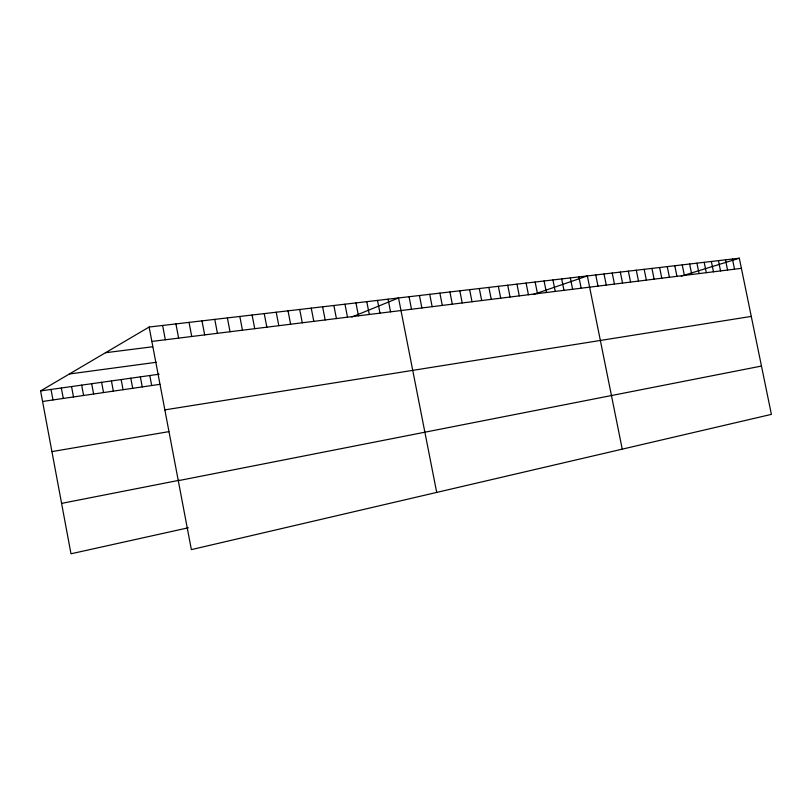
<?xml version="1.0" encoding="UTF-8"?>
<svg xmlns="http://www.w3.org/2000/svg" width="812" height="812" viewBox="0 0 812 812"><rect width="100%" height="100%" fill="white"/><g stroke="black" fill="none" stroke-linecap="round" stroke-linejoin="round"><path stroke-width="1.22" d="M188.313 527.78L70.989 553.784L40.6 390.917L149.134 327.033L739.316 258.216L771.4 414.374L191.368 549.622L149.134 327.033M351.758 317.056L398.519 297.953L436.704 492.417M533.21 294.523L587.36 275.938L622.246 449.148M681.278 276.121L739.316 258.216M61.59 503.389L179.29 480.268M178.285 480.674L761.473 366.06M51.927 451.604L168.855 431.639M164.856 409.887L751.273 316.406M42.569 401.473L159.883 384.33M40.6 390.917L159.162 374.2M69.355 373.997L156.198 362.294M105.469 352.733L152.595 346.765M151.864 341.436L741.397 268.336M732.434 259.018L734.515 269.188M725.471 259.83L727.572 270.051M718.447 260.652L720.548 270.924M711.353 261.474L713.464 271.797M704.187 262.317L706.308 272.69M696.94 263.159L699.071 273.583M689.632 264.012L691.773 274.486M682.242 264.874L684.394 275.41M674.782 265.737L676.944 276.334M667.241 266.62L669.413 277.268M659.628 267.513L661.8 278.212M651.934 268.407L654.117 279.166M644.16 269.31L646.352 280.12M636.293 270.234L638.496 281.094M628.356 271.157L630.569 282.079M620.327 272.091L622.55 283.073M612.218 273.035L614.451 284.078M604.026 273.989L606.27 285.093M595.744 274.953L597.987 286.118M578.895 276.922L581.169 288.209M570.339 277.917L572.622 289.265M561.691 278.932L563.975 290.341M552.942 279.947L555.235 291.417M544.091 280.982L546.405 292.513M535.149 282.028L537.463 293.629M526.105 283.073L528.429 294.746M516.95 284.149L519.294 295.883M507.703 285.225L510.058 297.019M498.345 286.311L500.71 298.187M488.875 287.418L491.25 299.354M479.303 288.534L481.689 300.541M469.62 289.661L472.016 301.739M459.815 290.808L462.221 302.957M449.899 291.965L452.314 304.185M439.871 293.132L442.296 305.424M429.71 294.32L432.157 306.682M419.439 295.517L421.895 307.951M409.045 296.725L411.501 309.24M388.065 299.171L390.552 311.838M377.489 300.41L379.986 313.148M366.78 301.658L369.287 314.477M355.94 302.917L358.457 315.817M344.968 304.195L347.506 317.177M333.864 305.495L336.412 318.558M322.618 306.804L325.176 319.948M311.24 308.134L313.808 321.359M299.709 309.473L302.287 322.79M288.037 310.834L290.625 324.232M276.212 312.214L278.82 325.693M264.235 313.615L266.854 327.175M252.106 315.026L254.735 328.677M239.824 316.457L242.463 330.2M227.38 317.908L230.029 331.743M214.764 319.38L217.433 333.306M201.985 320.872L204.665 334.889M189.044 322.384L191.733 336.493M175.92 323.907L178.62 338.117M162.613 325.46L165.333 339.771M149.794 375.52L151.692 385.527M140.344 376.859L142.242 386.908M130.793 378.199L132.701 388.298M121.161 379.559L123.069 389.709M111.427 380.929L113.345 391.13M101.601 382.32L103.53 392.561M91.685 383.711L93.613 394.013M81.667 385.132L83.606 395.474M71.547 386.553L73.496 396.956M61.336 387.994L63.295 398.438M51.014 389.445L52.983 399.951"/></g></svg>
